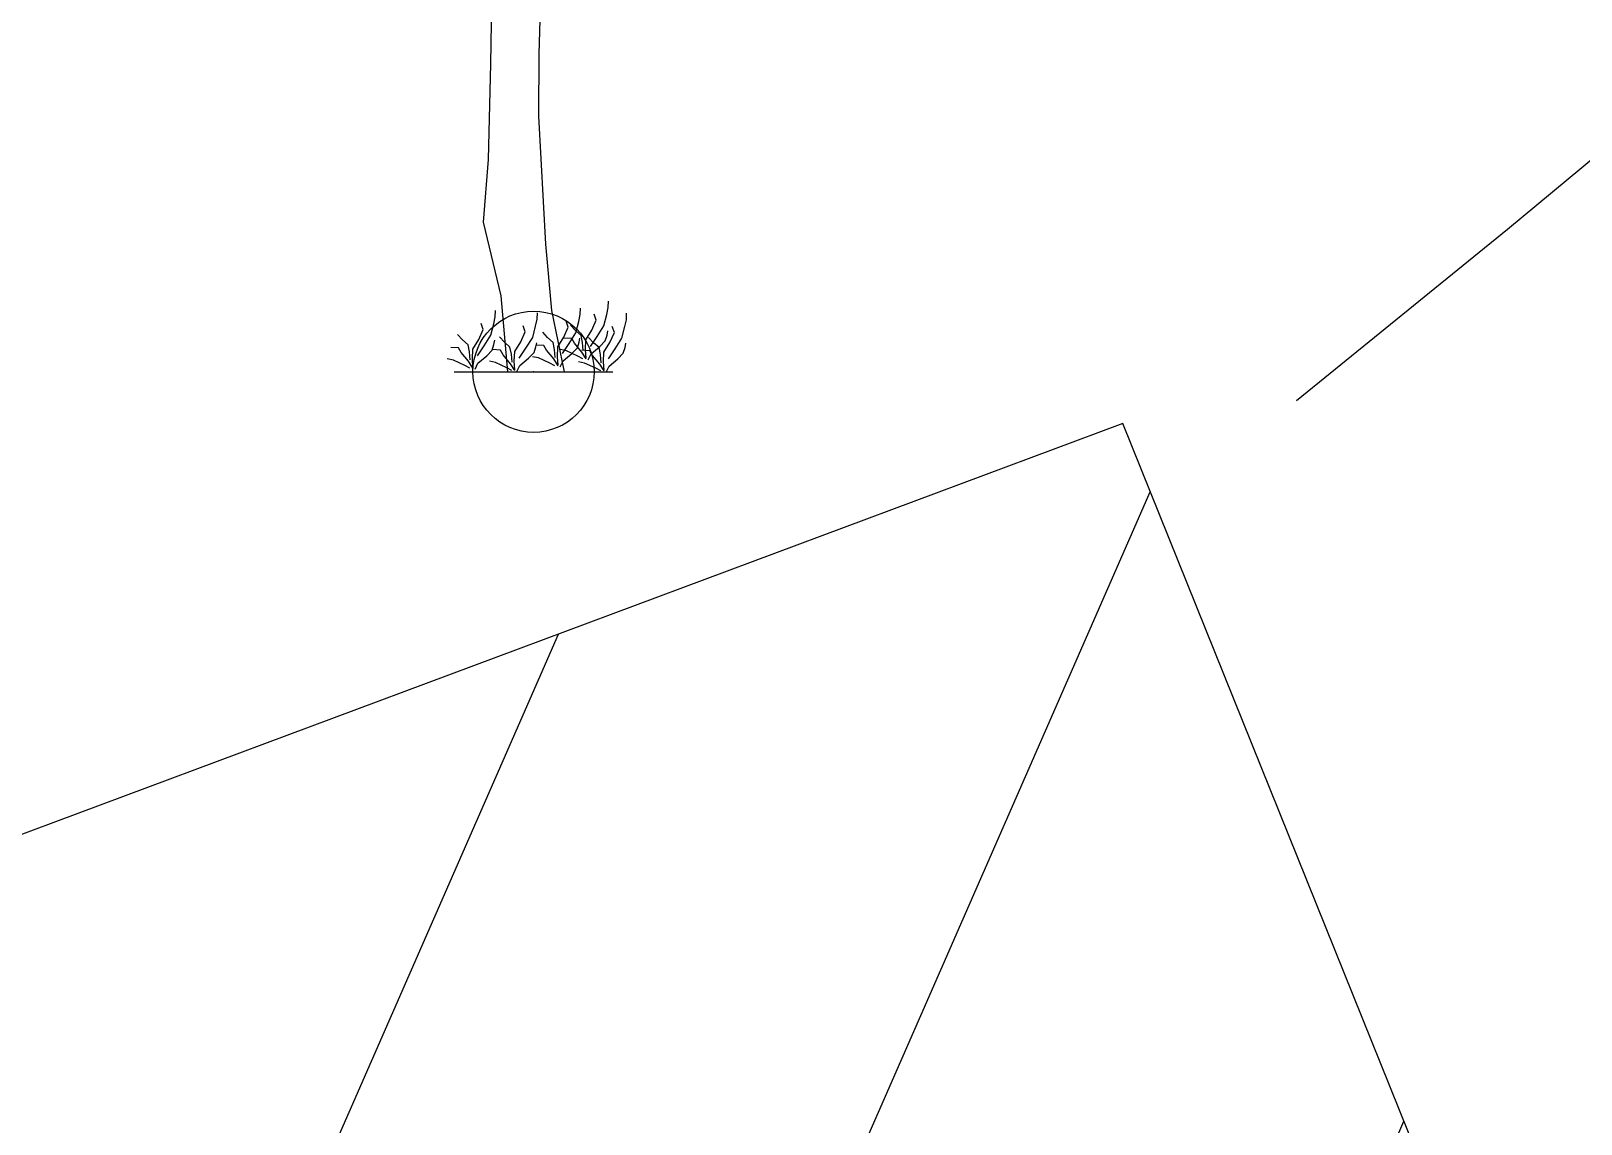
# Model space of a CAD drawing. Header units: millimetres. Extents: x 524954 to 526204, y 9523489 to 9524010.
# Drawn here: x 525717.45 to 525723.84, y 9523629.67 to 9523634.18 of the extents above; entities that cross this region are included whole.
import ezdxf

# ---------------------------------------------------------------- set-up
doc = ezdxf.new("R2010")
doc.units = ezdxf.units.MM
doc.header["$PDMODE"] = 32
doc.header["$PDSIZE"] = 0.5
doc.linetypes.add('ACAD_ISO12W100', pattern=[21, 12, -3, 0, -3, 0, -3])
for name, color, linetype in [('Arbre', 34, 'ACAD_ISO12W100'), ('Bati', 6, 'Continuous'), ('Bati_H', 1, 'Continuous'), ('Cloture', 7, 'Continuous'), ('CN_02_00', 4, 'Continuous'), ('TopoAlt', 3, 'Continuous'), ('TOPOJIS', 7, 'Continuous')]:
    doc.layers.add(name, color=color, linetype=linetype)
doc.styles.add('Simplex 1.0', font='Simplex.shx', dxfattribs={"width": 0.99, "height": 1})

# ---------------------------------------------------------------- blocks, each defined once
blk = doc.blocks.new('TCPOINT M')
at = {"color": 0}
blk.add_point((0, 0), dxfattribs=at)
at = {"layer": 'TopoAlt', "style": 'Simplex 1.0', "width": 0.99}
blk.add_attdef('ALT', (0.15, 0.15), '', height=1, dxfattribs=at)
blk = doc.blocks.new('v088')
at = {"linetype": 'Continuous'}
for p, q in [((0.045, 2.625), (0.064, 3.179)), ((-0.352, 2.542), (-0.344, 3.046)), ((0.043, 2.109), (0.045, 2.625)), ((-0.373, 1.752), (-0.352, 2.542)), ((0.102, 1.053), (0.043, 2.109)), ((-0.412, 1.235), (-0.373, 1.752)), ((-0.268, 0.628), (-0.412, 1.235)), ((0.151, 0.506), (0.102, 1.053)), ((-0.213, 0), (-0.268, 0.628)), ((0.256, 0), (0.151, 0.506)), ((-0.654, 0), (0.654, 0))]:
    blk.add_line(p, q, dxfattribs=at)
at = {"color": 3, "linetype": 'Continuous'}
for p, q in [((0.385, 0.474), (0.387, 0.526)), ((0.603, 0.474), (0.615, 0.531)), ((0.615, 0.531), (0.618, 0.584)), ((-0.416, 0.349), (-0.433, 0.399)), ((-0.353, 0.303), (-0.329, 0.397)), ((-0.329, 0.397), (-0.317, 0.454)), ((-0.317, 0.454), (-0.315, 0.507)), ((0.017, 0.377), (0.029, 0.435)), ((0.029, 0.435), (0.031, 0.488)), ((0.286, 0.368), (0.269, 0.418)), ((0.346, 0.341), (0.305, 0.385)), ((0.349, 0.322), (0.373, 0.416)), ((0.373, 0.416), (0.385, 0.474)), ((0.481, 0.344), (0.517, 0.426)), ((0.517, 0.426), (0.5, 0.476)), ((0.579, 0.38), (0.603, 0.474)), ((0.752, 0.373), (0.765, 0.43)), ((0.765, 0.43), (0.767, 0.483)), ((-0.587, 0.264), (-0.627, 0.308)), ((-0.541, 0.224), (-0.587, 0.264)), ((-0.502, 0.188), (-0.452, 0.267)), ((-0.452, 0.267), (-0.416, 0.349)), ((-0.409, 0.214), (-0.353, 0.303)), ((-0.327, 0.226), (-0.32, 0.26)), ((-0.24, 0.245), (-0.281, 0.288)), ((-0.106, 0.248), (-0.07, 0.329)), ((-0.07, 0.329), (-0.087, 0.38)), ((-0.063, 0.195), (-0.007, 0.284)), ((-0.007, 0.284), (0.017, 0.377)), ((0.115, 0.284), (0.075, 0.327)), ((0.161, 0.243), (0.115, 0.284)), ((0.2, 0.207), (0.25, 0.286)), ((0.25, 0.286), (0.286, 0.368)), ((0.315, 0.274), (0.25, 0.279)), ((0.293, 0.233), (0.349, 0.322)), ((0.337, 0.236), (0.315, 0.274)), ((0.392, 0.301), (0.346, 0.341)), ((0.375, 0.245), (0.382, 0.279)), ((0.404, 0.243), (0.392, 0.301)), ((0.428, 0.183), (0.43, 0.264)), ((0.43, 0.264), (0.481, 0.344)), ((0.495, 0.24), (0.454, 0.284)), ((0.469, 0.209), (0.524, 0.291)), ((0.524, 0.291), (0.579, 0.38)), ((0.591, 0.255), (0.606, 0.303)), ((0.606, 0.303), (0.613, 0.337)), ((0.63, 0.243), (0.666, 0.325)), ((0.666, 0.325), (0.649, 0.375)), ((0.673, 0.19), (0.728, 0.279)), ((0.728, 0.279), (0.752, 0.373)), ((-0.618, 0.197), (-0.683, 0.202)), ((-0.596, 0.159), (-0.618, 0.197)), ((-0.536, 0.087), (-0.596, 0.159)), ((-0.529, 0.166), (-0.541, 0.224)), ((-0.524, 0.099), (-0.529, 0.166)), ((-0.505, 0.106), (-0.502, 0.188)), ((-0.464, 0.132), (-0.409, 0.214)), ((-0.459, 0.072), (-0.387, 0.132)), ((-0.387, 0.132), (-0.341, 0.178)), ((-0.341, 0.178), (-0.327, 0.226)), ((-0.272, 0.178), (-0.337, 0.183)), ((-0.25, 0.139), (-0.272, 0.178)), ((-0.19, 0.067), (-0.25, 0.139)), ((-0.195, 0.204), (-0.24, 0.245)), ((-0.183, 0.147), (-0.195, 0.204)), ((-0.178, 0.079), (-0.183, 0.147)), ((-0.159, 0.087), (-0.156, 0.168)), ((-0.156, 0.168), (-0.106, 0.248)), ((-0.118, 0.113), (-0.063, 0.195)), ((-0.041, 0.113), (0.005, 0.159)), ((0.005, 0.159), (0.019, 0.207)), ((0.019, 0.207), (0.026, 0.24)), ((0.084, 0.216), (0.019, 0.221)), ((0.106, 0.178), (0.084, 0.216)), ((0.166, 0.106), (0.106, 0.178)), ((0.173, 0.185), (0.161, 0.243)), ((0.178, 0.118), (0.173, 0.185)), ((0.197, 0.125), (0.2, 0.207)), ((0.272, 0.173), (0.221, 0.183)), ((0.238, 0.151), (0.293, 0.233)), ((0.243, 0.091), (0.315, 0.151)), ((0.365, 0.13), (0.272, 0.173)), ((0.315, 0.151), (0.361, 0.197)), ((0.397, 0.163), (0.337, 0.236)), ((0.361, 0.197), (0.375, 0.245)), ((0.406, 0.108), (0.365, 0.13)), ((0.433, 0.108), (0.397, 0.163)), ((0.464, 0.173), (0.399, 0.178)), ((0.409, 0.175), (0.404, 0.243)), ((0.433, 0.113), (0.428, 0.183)), ((0.45, 0.099), (0.474, 0.149)), ((0.486, 0.135), (0.464, 0.173)), ((0.474, 0.149), (0.546, 0.209)), ((0.546, 0.063), (0.486, 0.135)), ((0.541, 0.2), (0.495, 0.24)), ((0.553, 0.142), (0.541, 0.2)), ((0.546, 0.209), (0.591, 0.255)), ((0.558, 0.075), (0.553, 0.142)), ((0.577, 0.082), (0.579, 0.163)), ((0.579, 0.163), (0.63, 0.243)), ((0.618, 0.108), (0.673, 0.19)), ((0.695, 0.108), (0.74, 0.154)), ((0.74, 0.154), (0.755, 0.202)), ((0.755, 0.202), (0.762, 0.236)), ((-0.661, 0.096), (-0.712, 0.106)), ((-0.567, 0.053), (-0.661, 0.096)), ((-0.527, 0.031), (-0.567, 0.053)), ((-0.5, 0.031), (-0.536, 0.087)), ((-0.5, 0.036), (-0.505, 0.106)), ((-0.483, 0.022), (-0.459, 0.072)), ((-0.315, 0.077), (-0.365, 0.087)), ((-0.221, 0.034), (-0.315, 0.077)), ((-0.18, 0.012), (-0.221, 0.034)), ((-0.154, 0.012), (-0.19, 0.067)), ((-0.154, 0.017), (-0.159, 0.087)), ((-0.137, 0.002), (-0.113, 0.053)), ((-0.113, 0.053), (-0.041, 0.113)), ((0.041, 0.115), (-0.01, 0.125)), ((0.135, 0.072), (0.041, 0.115)), ((0.175, 0.05), (0.135, 0.072)), ((0.202, 0.05), (0.166, 0.106)), ((0.202, 0.055), (0.197, 0.125)), ((0.219, 0.041), (0.243, 0.091)), ((0.421, 0.072), (0.37, 0.082)), ((0.514, 0.029), (0.421, 0.072)), ((0.555, 0.007), (0.514, 0.029)), ((0.582, 0.007), (0.546, 0.063)), ((0.582, 0.012), (0.577, 0.082)), ((0.599, -0.002), (0.623, 0.048)), ((0.623, 0.048), (0.695, 0.108))]:
    blk.add_line(p, q, dxfattribs=at)

msp = doc.modelspace()

# ---------------------------------------------------------------- hatches: boundary and pattern name
at = {"layer": 'Bati_H'}
h = msp.add_hatch(dxfattribs=at)
h.set_pattern_fill('_U', color=256, scale=2, angle=66.35606, style=0, pattern_type=0)
h.set_pattern_definition([(66.356060545, (0, 0), (-1.8321108744, 0.80210332498), [])])
h.paths.add_polyline_path([(525698.434, 9523617.5299), (525712.0651, 9523622.8598), (525723.8174, 9523627.9351), (525721.9547, 9523632.56), (525715.0585, 9523629.985), (525712.202, 9523636.2914), (525683.9843, 9523625.3917), (525684.9855, 9523622.2675), (525694.6861, 9523625.975), (525696.7428, 9523621.8801), (525696.7343, 9523621.8768)])

# ---------------------------------------------------------------- linework, layer by layer
at = {"layer": 'Bati', "flags": 128}
msp.add_lwpolyline([(525698.434, 9523617.5299), (525712.0651, 9523622.8598), (525723.8174, 9523627.9351), (525721.9547, 9523632.56), (525715.0585, 9523629.985), (525712.202, 9523636.2914), (525683.9843, 9523625.3917), (525684.9855, 9523622.2675), (525694.6861, 9523625.975), (525696.7428, 9523621.8801), (525696.7343, 9523621.8768)], close=True, dxfattribs=at)
at = {"layer": 'Cloture', "flags": 128}
for points in [[(525721.9547, 9523632.56), (525715.0585, 9523629.985), (525712.202, 9523636.2914)], [(525723.8174, 9523627.9351), (525721.9547, 9523632.56)]]:
    msp.add_lwpolyline(points, dxfattribs=at)
at = {"layer": 'CN_02_00', "elevation": 272, "flags": 128}
msp.add_lwpolyline([(525722.6717, 9523632.6544), (525723.5408, 9523633.3614), (525724.7669, 9523634.3812), (525725.8789, 9523635.3348), (525726.8472, 9523636.2001), (525727.0618, 9523636.3999)], dxfattribs=at)

# ---------------------------------------------------------------- block references
at = {"layer": 'Arbre', "xscale": 0.5, "yscale": 0.5, "zscale": 0.5}
msp.add_blockref('v088', (525719.525, 9523632.773), dxfattribs=at)
at = {"layer": 'TOPOJIS'}
msp.add_blockref('TCPOINT M', (525719.5249, 9523632.7732), dxfattribs=at)

doc.saveas('drawing.dxf')
